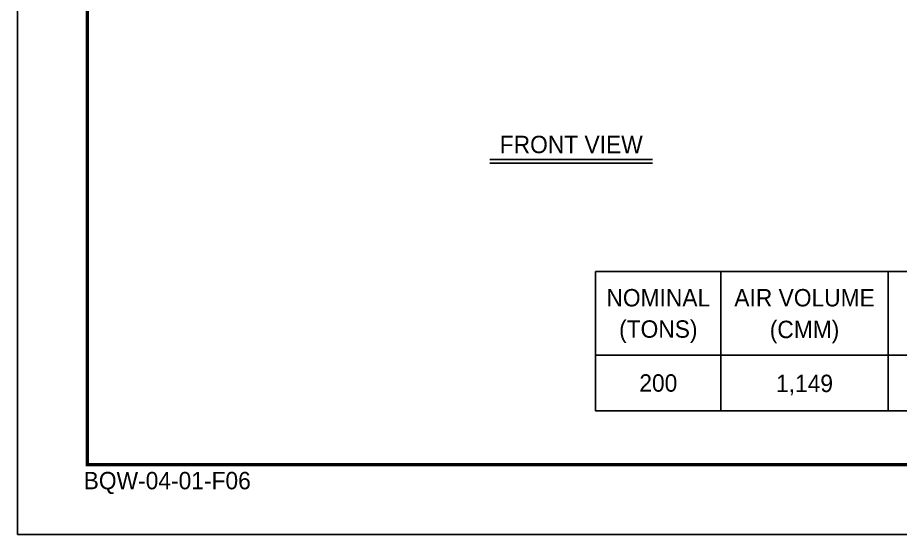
# Model space of a CAD drawing. Header units: millimetres. Extents: x 2686 to 32093, y 2268 to 23063.
# Drawn here: x 2686 to 11558, y 2268 to 7464 of the extents above; entities that cross this region are included whole.
import ezdxf
from ezdxf.enums import TextEntityAlignment as Align

# ---------------------------------------------------------------- set-up
doc = ezdxf.new("R2010")
doc.units = ezdxf.units.MM
for name, color, linetype in [('냉각탑_box', 1, 'Continuous'), ('냉각탑_form', 1, 'Continuous'), ('냉각탑_text', 3, 'Continuous')]:
    doc.layers.add(name, color=color, linetype=linetype)
doc.styles.add('돋움', font='Dotum.ttf')

# ---------------------------------------------------------------- blocks, each defined once
blk = doc.blocks.new('냉각탑form')
at = {"layer": 'Defpoints'}
blk.add_lwpolyline([(0, 297.07), (420.1, 297.07), (420.1, 0), (0, 0)], close=True, dxfattribs=at)
at = {"layer": '냉각탑_form', "const_width": 0.5}
blk.add_lwpolyline([(10, 287.07), (10, 10), (410.1, 10), (410.1, 287.07)], close=True, dxfattribs=at)
at = {"layer": '냉각탑_form', "style": '돋움'}
blk.add_text('BQW-04-01-F06', height=2.5006, dxfattribs=at).set_placement((9.48, 6.47))

msp = doc.modelspace()

# ---------------------------------------------------------------- linework, layer by layer
at = {"layer": '냉각탑_box'}
for p, q in [((7433.5, 6036.7), (9066.9, 6036.7)), ((7433.5, 6001.7), (9066.9, 6001.7)), ((9755.6, 4909.9), (9755.6, 3509.9)), ((9755.6, 4909.9), (9755.6, 3509.9)), ((11435.6, 4909.9), (11435.6, 3509.9)), ((11435.6, 4909.9), (11435.6, 3509.9)), ((8495.6, 4069.9), (23545.6, 4069.9)), ((8495.6, 4069.9), (23545.6, 4069.9))]:
    msp.add_line(p, q, dxfattribs=at)
msp.add_lwpolyline([(8495.6, 4909.9), (23545.6, 4909.9), (23545.6, 3509.9), (8495.6, 3509.9)], close=True, dxfattribs=at)
msp.add_lwpolyline([(8495.6, 4909.9), (23545.6, 4909.9), (23545.6, 3509.9), (8495.6, 3509.9)], close=True, dxfattribs=at)

# ---------------------------------------------------------------- block references
at = {"layer": '냉각탑_form', "xscale": 70, "yscale": 70, "zscale": 70}
msp.add_blockref('냉각탑form', (2686.1, 2268), dxfattribs=at)

# ---------------------------------------------------------------- texts
at = {"layer": '냉각탑_text', "style": '돋움'}
for s, p in [('FRONT VIEW', (8250.2, 6188.4)), ('NOMINAL', (9125.6, 4647.4)), ('AIR VOLUME', (10595.6, 4647.4)), ('AIR VOLUME', (10595.6, 4647.4)), ('(TONS)', (9125.6, 4332.4)), ('(CMM)', (10595.2, 4328.7)), ('(CMM)', (10595.2, 4328.7)), ('200', (9125.6, 3789.9)), ('1,149', (10595.2, 3786.2))]:
    msp.add_text(s, height=175, dxfattribs=at).set_placement(p, align=Align.MIDDLE_CENTER)

doc.saveas('drawing.dxf')
